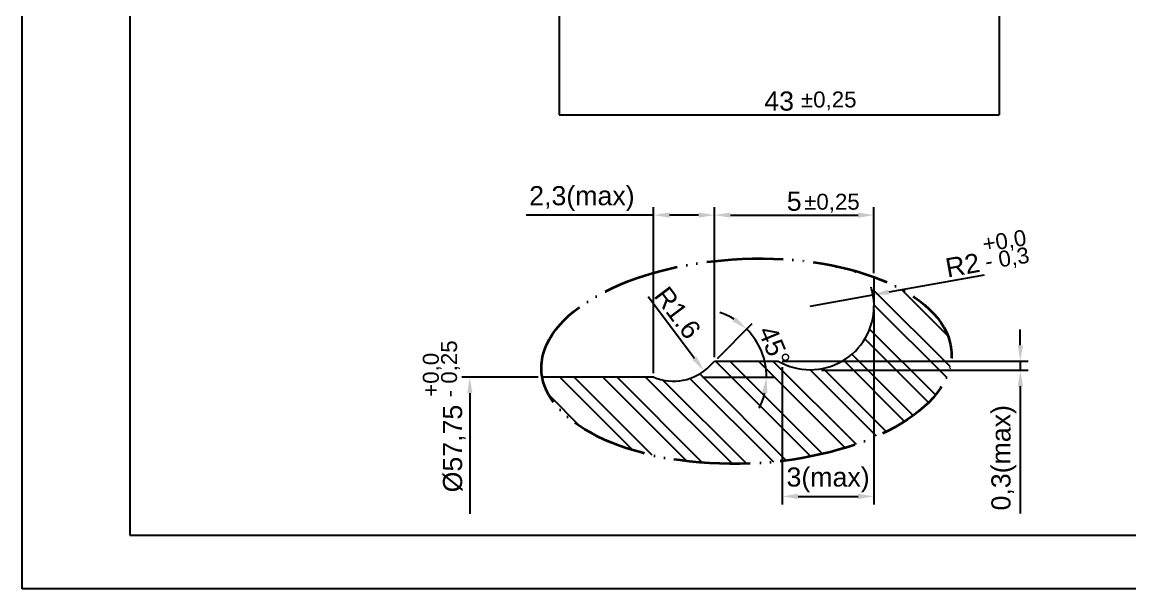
# Model space of a CAD drawing. Header units: millimetres. Extents: x 2469 to 2824, y 1131 to 1382.
# Drawn here: x 2469.3 to 2642.9, y 1131.1 to 1220 of the extents above; entities that cross this region are included whole.
import ezdxf

# ---------------------------------------------------------------- set-up
doc = ezdxf.new("R2010")
doc.units = ezdxf.units.MM
doc.linetypes.add('ACAD_ISO05W100', pattern=[33, 24, -3, 0, -3, 0, -3])
doc.layers.add('AM_5', color=3, linetype='Continuous', lineweight=25)
doc.layers.add('AM_BOR', color=2, linetype='ACAD_ISO05W100', lineweight=35)
doc.styles.get("Standard").update_dxf_attribs({"font": 'arial.ttf'})
doc.dimstyles.new('ISO-25', dxfattribs={"dimtxt": 3, "dimasz": 2.5, "dimexe": 1.25, "dimexo": 0.625, "dimtad": 1, "dimtxsty": 'Standard', "dimcen": 2.5, "dimadec": 0, "dimazin": 0, "dimtfac": 1, "dimtmove": 0, "dimatfit": 3, "dimfxl": 1, "dimarcsym": 0})

# ---------------------------------------------------------------- blocks, each defined once
blk = doc.blocks.new('A3 ZTL')
for p, q in [((19.57, 280.82), (19.57, 9.78)), ((19.57, 9.78), (401.17, 9.78))]:
    blk.add_line(p, q)
at = {"layer": 'AM_BOR', "color": 135, "linetype": 'Continuous', "lineweight": 25}
for p, q in [((0, 0), (0, 290.61)), ((410.96, 0), (0, 0))]:
    blk.add_line(p, q, dxfattribs=at)
blk = doc.blocks.new('*D174')
at = {"layer": 'AM_5', "color": 0, "lineweight": -2, "transparency": 16777216}
blk.add_line((2567.43, 1176.91), (2574.69, 1167.25), dxfattribs=at)
at = {"layer": 'AM_5', "color": 0, "transparency": 16777216}
blk.add_solid([(2575.02, 1167.5), (2574.35, 1167), (2576.19, 1165.25)], dxfattribs=at)
at = {"layer": 'Defpoints', "color": 0, "transparency": 16777216}
for p in [(2571.38, 1171.65), (2576.19, 1165.25)]:
    blk.add_point(p, dxfattribs=at)
at = {"layer": 'AM_5', "color": 0, "transparency": 16777216, "insert": (2572.03, 1174.37), "char_height": 3, "attachment_point": 5, "rotation": 306.9112}
blk.add_mtext('R1.6', dxfattribs=at)
blk = doc.blocks.new('*D175')
at = {"layer": 'AM_5', "color": 0, "lineweight": -2, "transparency": 16777216}
for p, q in [((2620.08, 1180.27), (2605.13, 1177.62)), ((2592.82, 1175.43), (2602.67, 1177.18))]:
    blk.add_line(p, q, dxfattribs=at)
blk.add_arc((2592.82, 1175.43), 10, 3.581, 17.2195, dxfattribs=at)
at = {"layer": 'AM_5', "color": 0, "transparency": 16777216}
blk.add_solid([(2605.06, 1178.03), (2605.2, 1177.21), (2602.67, 1177.18)], dxfattribs=at)
at = {"layer": 'Defpoints', "color": 0, "transparency": 16777216}
for p in [(2602.67, 1177.18), (2592.82, 1175.43)]:
    blk.add_point(p, dxfattribs=at)
at = {"layer": 'AM_5', "color": 0, "transparency": 16777216, "insert": (2616.72, 1181.84), "char_height": 3, "attachment_point": 5, "rotation": 10.0575}
blk.add_mtext('R2', dxfattribs=at)
blk = doc.blocks.new('*D176')
at = {"layer": 'AM_5', "color": 0, "lineweight": -2, "transparency": 16777216}
for p, q in [((2578.27, 1167.21), (2583.75, 1172.7)), ((2575.95, 1164.27), (2587.24, 1164.27))]:
    blk.add_line(p, q, dxfattribs=at)
for start, end in [(58.4568, 71.9136), (0, 45), (333.0864, 346.5432)]:
    blk.add_arc((2575.32, 1164.27), 10.67, start, end, dxfattribs=at)
at = {"layer": 'AM_5', "color": 0, "transparency": 16777216}
for points in [[(2581.16, 1173.69), (2580.65, 1173.04), (2582.87, 1171.82)], [(2585.29, 1161.84), (2586.11, 1161.74), (2585.99, 1164.27)]]:
    blk.add_solid(points, dxfattribs=at)
at = {"layer": 'Defpoints', "color": 0, "transparency": 16777216}
for p in [(2577.04, 1165.99), (2577.82, 1166.77), (2585.63, 1167.03), (2550.82, 1164.27), (2568.28, 1164.27)]:
    blk.add_point(p, dxfattribs=at)
at = {"layer": 'AM_5', "color": 0, "transparency": 16777216, "insert": (2587.17, 1169.18), "char_height": 3, "attachment_point": 5, "rotation": 292.5}
blk.add_mtext('45°', dxfattribs=at)
blk = doc.blocks.new('*D177')
at = {"layer": 'AM_5', "color": 0, "lineweight": -2, "transparency": 16777216}
for p, q in [((2602.82, 1174.81), (2602.82, 1144.32)), ((2588.43, 1165.83), (2588.43, 1144.32)), ((2590.93, 1145.57), (2600.32, 1145.57))]:
    blk.add_line(p, q, dxfattribs=at)
at = {"layer": 'AM_5', "color": 0, "transparency": 16777216}
for points in [[(2590.93, 1145.98), (2590.93, 1145.15), (2588.43, 1145.57)], [(2600.32, 1145.98), (2600.32, 1145.15), (2602.82, 1145.57)]]:
    blk.add_solid(points, dxfattribs=at)
at = {"layer": 'Defpoints', "color": 0, "transparency": 16777216}
for p in [(2602.82, 1175.43), (2588.43, 1166.45), (2602.82, 1145.57)]:
    blk.add_point(p, dxfattribs=at)
at = {"layer": 'AM_5', "color": 0, "transparency": 16777216, "insert": (2595.63, 1148.16), "char_height": 3, "attachment_point": 5}
blk.add_mtext('3(max)', dxfattribs=at)
blk = doc.blocks.new('*D178')
at = {"layer": 'AM_5', "color": 0, "lineweight": -2, "transparency": 16777216}
for p, q in [((2625.77, 1169.27), (2625.77, 1171.77)), ((2588.45, 1166.77), (2627.02, 1166.77)), ((2625.77, 1166.77), (2625.77, 1165.36)), ((2594.61, 1165.36), (2627.02, 1165.36)), ((2625.77, 1162.86), (2625.77, 1142.9))]:
    blk.add_line(p, q, dxfattribs=at)
at = {"layer": 'AM_5', "color": 0, "transparency": 16777216}
for points in [[(2625.36, 1169.27), (2626.19, 1169.27), (2625.77, 1166.77)], [(2625.36, 1162.86), (2626.19, 1162.86), (2625.77, 1165.36)]]:
    blk.add_solid(points, dxfattribs=at)
at = {"layer": 'Defpoints', "color": 0, "transparency": 16777216}
for p in [(2587.82, 1166.77), (2593.98, 1165.36), (2625.77, 1165.36)]:
    blk.add_point(p, dxfattribs=at)
at = {"layer": 'AM_5', "color": 0, "transparency": 16777216, "insert": (2623.18, 1151.63), "char_height": 3, "attachment_point": 5, "rotation": 90}
blk.add_mtext('0,3(max)', dxfattribs=at)
blk = doc.blocks.new('*D179')
at = {"layer": 'AM_5', "color": 0, "lineweight": -2, "transparency": 16777216}
for p, q in [((2577.82, 1167.4), (2577.82, 1190.95)), ((2602.82, 1180.61), (2602.82, 1190.95)), ((2580.32, 1189.7), (2600.32, 1189.7))]:
    blk.add_line(p, q, dxfattribs=at)
at = {"layer": 'AM_5', "color": 0, "transparency": 16777216}
for points in [[(2580.32, 1190.11), (2580.32, 1189.28), (2577.82, 1189.7)], [(2600.32, 1190.11), (2600.32, 1189.28), (2602.82, 1189.7)]]:
    blk.add_solid(points, dxfattribs=at)
at = {"layer": 'Defpoints', "color": 0, "transparency": 16777216}
for p in [(2602.82, 1189.7), (2602.82, 1179.99), (2577.82, 1166.77)]:
    blk.add_point(p, dxfattribs=at)
at = {"layer": 'AM_5', "color": 0, "transparency": 16777216, "insert": (2590.32, 1191.85), "char_height": 3, "attachment_point": 5}
blk.add_mtext('5', dxfattribs=at)
blk = doc.blocks.new('*D180')
at = {"layer": 'AM_5', "color": 0, "lineweight": -2, "transparency": 16777216}
for p, q in [((2568.28, 1164.9), (2568.28, 1190.95)), ((2577.82, 1168.02), (2577.82, 1190.95)), ((2568.28, 1189.7), (2548.27, 1189.7)), ((2575.32, 1189.7), (2570.78, 1189.7))]:
    blk.add_line(p, q, dxfattribs=at)
at = {"layer": 'AM_5', "color": 0, "transparency": 16777216}
for points in [[(2570.78, 1190.11), (2570.78, 1189.28), (2568.28, 1189.7)], [(2575.32, 1190.11), (2575.32, 1189.28), (2577.82, 1189.7)]]:
    blk.add_solid(points, dxfattribs=at)
at = {"layer": 'Defpoints', "color": 0, "transparency": 16777216}
for p in [(2577.82, 1189.7), (2577.82, 1167.4), (2568.28, 1164.27)]:
    blk.add_point(p, dxfattribs=at)
at = {"layer": 'AM_5', "color": 0, "transparency": 16777216, "insert": (2557.03, 1192.29), "char_height": 3, "attachment_point": 5}
blk.add_mtext('2,3(max)', dxfattribs=at)

msp = doc.modelspace()

# ---------------------------------------------------------------- hatches: boundary and pattern name
at = {"layer": 'AM_5'}
h = msp.add_hatch(dxfattribs=at)
h.set_pattern_fill('ANSI32', color=256, scale=0.5, angle=90)
h.set_pattern_definition([(135, (-28.4226, -11.9927), (-3.367596, -3.367596), []), (135, (-28.4226, -9.7476), (-3.367596, -3.367596), [])])
edge = h.paths.add_edge_path()
edge.add_line((2587.823, 1166.773), (2577.823, 1166.773))
edge.add_line((2577.823, 1166.773), (2577.041, 1165.991))
edge.add_arc((2571.385, 1171.648), 8, 247.20175, 315, ccw=False)
edge.add_line((2568.285, 1164.273), (2550.815, 1164.273))
edge.add_ellipse((2582.823, 1166.773), major_axis=(-32.138, -1.363), ratio=0.499224, start_angle=4.07465, end_angle=230.31128)
edge.add_line((2602.823, 1179.989), (2602.823, 1175.433))
edge.add_arc((2592.823, 1175.433), 10, -120, 0, ccw=False)

# ---------------------------------------------------------------- linework, layer by layer
for p, q in [((2602.823, 1179.989), (2602.823, 1175.433)), ((2577.041, 1165.991), (2577.823, 1166.773)), ((2577.823, 1166.773), (2587.823, 1166.773)), ((2568.285, 1164.273), (2550.815, 1164.273))]:
    msp.add_line(p, q)
for centre, radius, start, end in [((2592.823, 1175.433), 10, 240, 0), ((2571.385, 1171.648), 8, 247.20175, 315)]:
    msp.add_arc(centre, radius, start, end)
for p, q in [((2553.479, 1205.409), (2622.433, 1205.409)), ((2550.19, 1164.273), (2538.202, 1164.273)), ((2539.452, 1161.773), (2539.452, 1142.813))]:
    msp.add_line(p, q, dxfattribs=at)
for points in [[(2615.787, 1260.324), (2622.433, 1260.324), (2622.433, 1205.409)], [(2566.787, 1228.818), (2553.479, 1228.818), (2553.479, 1205.409)]]:
    msp.add_lwpolyline(points, dxfattribs=at)
msp.add_solid([(2539.035, 1161.773), (2539.868, 1161.773), (2539.452, 1164.273)], dxfattribs=at)
at = {"layer": 'AM_BOR', "ltscale": 0.5}
msp.add_ellipse((2582.823, 1166.773), major_axis=(-32.138, -1.363), ratio=0.499224, dxfattribs=at)

# ---------------------------------------------------------------- block references
at = {"linetype": 'ByBlock', "lineweight": 0, "xscale": 0.8624880000000004, "yscale": 0.8624880000000004, "zscale": 0.8624880000000004}
msp.add_blockref('A3 ZTL', (2469.264, 1131.065), dxfattribs=at)

# ---------------------------------------------------------------- texts
at = {"layer": 'AM_5', "insert": (2587.956, 1207.566), "char_height": 3, "attachment_point": 5}
msp.add_mtext('43', dxfattribs=at)
at = {"layer": 'AM_5', "char_height": 2.5, "attachment_point": 1}
for insert in [(2591.374, 1209.085), (2591.875, 1193.05)]:
    msp.add_mtext_dynamic_manual_height_columns('%%P0,25', width=20.58296, gutter_width=12.5, heights=[0], dxfattribs=dict(at, insert=insert))
for s, insert, rotation in [('+0,0', (2619.667, 1186.369), 9.13474), ('- 0,3', (2620.044, 1183.621), 9.13474), ('- 0,25', (2534.947, 1161.118), 90), ('+0,0', (2532.087, 1161.2), 90)]:
    msp.add_mtext_dynamic_manual_height_columns(s, width=20.58296, gutter_width=12.5, heights=[0], dxfattribs=dict(at, insert=insert, rotation=rotation))
at = {"layer": 'AM_5', "insert": (2537.024, 1153.078), "char_height": 3, "attachment_point": 5, "rotation": 90}
msp.add_mtext('%%C57,75', dxfattribs=at)

# ---------------------------------------------------------------- dimensions: what is measured, and where the dimension line sits
at = {"layer": 'AM_5'}
dim = msp.add_linear_dim(base=(2577.823, 1189.696), p1=(2568.285, 1164.273), p2=(2577.823, 1167.398), text='2,3(max)', dimstyle='ISO-25', dxfattribs=at)
dim.commit()
dim.dimension.update_dxf_attribs({"geometry": '*D180', "text_midpoint": (2557.029, 1189.696), "dimtype": 160})
for base, p1, p2, text, picture, middle in [((2602.823, 1189.696), (2577.823, 1166.773), (2602.823, 1179.989), '5', '*D179', (2590.323, 1191.847)), ((2602.823, 1145.566), (2588.428, 1166.45), (2602.823, 1175.433), '3(max)', '*D177', (2595.626, 1148.158))]:
    dim = msp.add_linear_dim(base=base, p1=p1, p2=p2, text=text, dimstyle='ISO-25', dxfattribs=at)
    dim.commit()
    dim.dimension.update_dxf_attribs({"geometry": picture, "text_midpoint": middle})
for center, mpoint, text, picture, middle in [((2592.823, 1175.433), (2602.67, 1177.179), 'R2', '*D175', (2617.096, 1179.738)), ((2571.385, 1171.648), (2576.189, 1165.251), 'R1.6', '*D174', (2570.309, 1173.079))]:
    dim = msp.add_radius_dim(center=center, mpoint=mpoint, text=text, dimstyle='ISO-25', dxfattribs=at)
    dim.commit()
    dim.dimension.update_dxf_attribs({"geometry": picture, "text_midpoint": middle, "dimtype": 164})
dim = msp.add_angular_dim_2l(base=(2585.629, 1167.034), line1=((2577.041, 1165.991), (2577.823, 1166.773)), line2=((2568.285, 1164.273), (2550.815, 1164.273)), dimstyle='ISO-25', dxfattribs=at)
dim.commit()
dim.dimension.update_dxf_attribs({"geometry": '*D176', "text_midpoint": (2587.167, 1169.178)})
dim = msp.add_linear_dim(base=(2625.772, 1165.356), p1=(2587.823, 1166.773), p2=(2593.984, 1165.356), angle=90, text='0,3(max)', dimstyle='ISO-25', dxfattribs=at)
dim.commit()
dim.dimension.update_dxf_attribs({"geometry": '*D178', "text_midpoint": (2623.181, 1151.626)})

doc.saveas('drawing.dxf')
